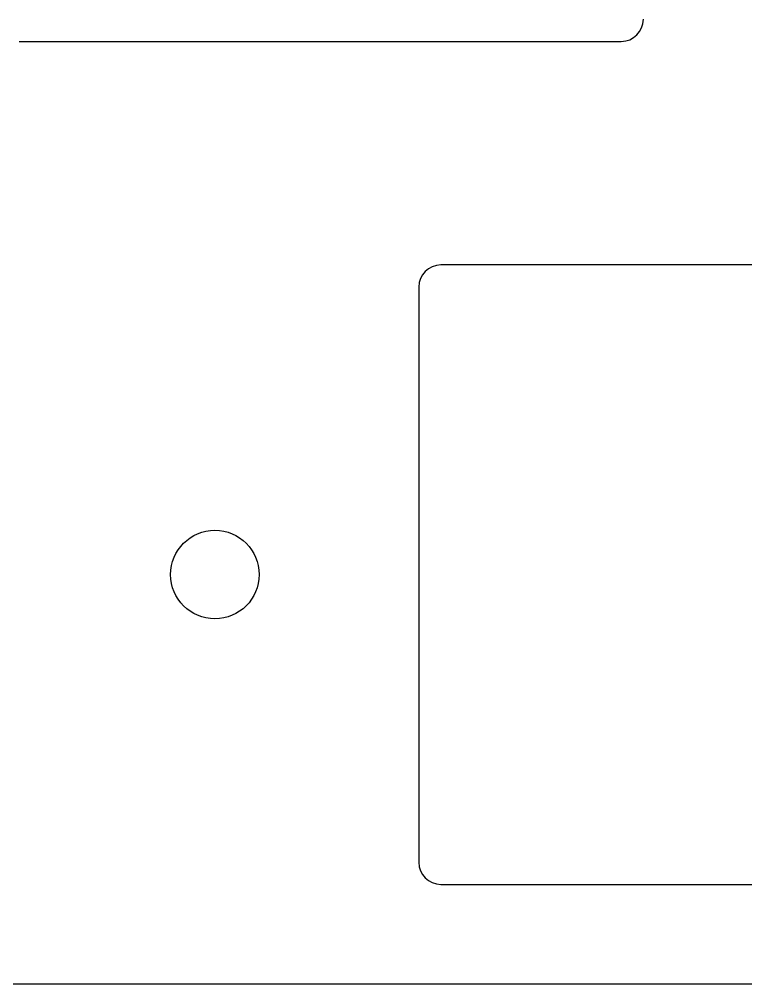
# Model space of a CAD drawing. Header units: millimetres. Extents: x -9 to 276, y -90 to 14.
# Drawn here: x 36.06 to 52.48, y -85.45 to -63.65 of the extents above; entities that cross this region are included whole.
import ezdxf

# ---------------------------------------------------------------- set-up
doc = ezdxf.new("R2010")
doc.units = ezdxf.units.MM
doc.layers.add('BLACK', color=7, linetype='CONTINUOUS')

msp = doc.modelspace()

# ---------------------------------------------------------------- linework, layer by layer
at = {"layer": 'BLACK', "linetype": 'Continuous'}
for p, q in [((36.06395, -64.15205), (49.66395, -64.15205)), ((59.189675, -69.2041), (45.589676, -69.2041)), ((45.089675, -69.704101), (45.089675, -82.704099)), ((45.589676, -83.2041), (59.189675, -83.2041)), ((35.755274, -85.45), (39.22958, -85.45)), ((39.22958, -85.45), (42.703886, -85.45)), ((42.703886, -85.45), (46.178192, -85.45)), ((46.178192, -85.45), (47.915344, -85.45)), ((47.915344, -85.45), (49.652497, -85.45)), ((49.652497, -85.45), (50.521074, -85.45)), ((50.521074, -85.45), (51.823522, -85.45)), ((51.823522, -85.45), (52.258129, -85.45)), ((52.258129, -85.45), (52.692515, -85.45))]:
    msp.add_line(p, q, dxfattribs=at)
at = {"layer": 'BLACK'}
msp.add_circle((40.4827, -76.20205), 1, dxfattribs=at)
for centre, radius, start, end in [((49.6639, -63.652), 0.50005, 270.005729, 359.994271), ((45.589676, -69.704101), 0.500001, 90, 180), ((45.589676, -82.704099), 0.500001, 180, 270)]:
    msp.add_arc(centre, radius, start, end, dxfattribs=at)

doc.saveas('drawing.dxf')
